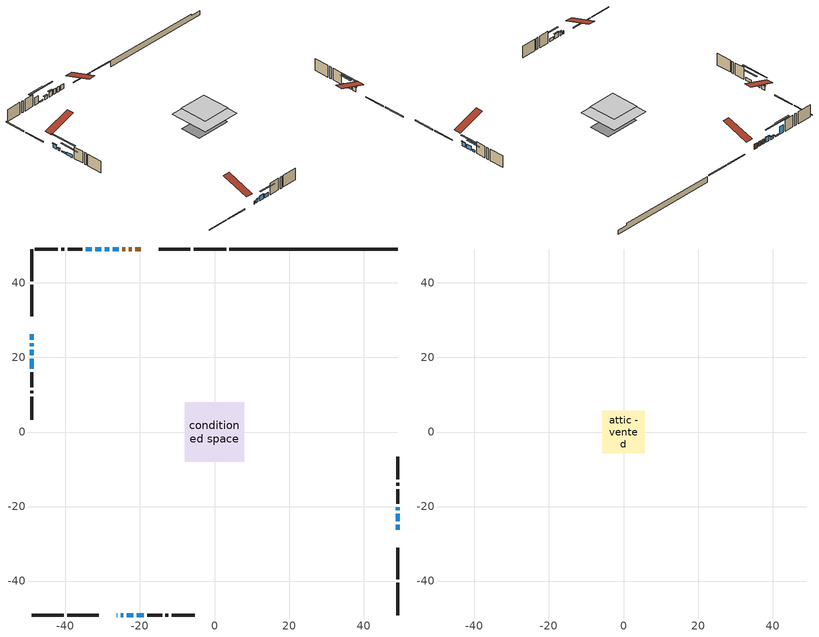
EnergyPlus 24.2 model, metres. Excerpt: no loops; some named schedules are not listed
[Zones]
conditioned space
 floor outside (Floor1 construction): -2.44,-2.44 -2.44,2.44 2.44,2.44 2.44,-2.44 z0.89
 floor adiabatic (AdiabaticFloorConstruction): -8.03,-8.03 -8.03,8.03 8.03,8.03 8.03,-8.03 z3.33
 floor foundation (Slab1 construction): -7.07,-4.21 -7.07,4.21 7.07,4.21 7.07,-4.21 z-1.55
 wall outside (RimJoist1 construction): 3.09,49.13 -5.56,49.13 / -49.13,-49.13 -40.48,-49.13 / -49.13,49.13 -49.13,40.48 / 49.13,-49.13 49.13,-40.48 z0.89:1.19
 wall outside (RimJoist2 construction): -6.49,49.13 -14.95,49.13 / -39.55,-49.13 -31.09,-49.13 / -49.13,39.55 -49.13,31.09 / 49.13,-39.55 49.13,-31.09 z0.89:1.19
 wall outside (AdiabaticWallConstruction 1): -19.77,49.13 -21.3,49.13 / -22.23,49.13 -23.07,49.13 / -23.99,49.13 -24.83,49.13 z0.89:2.92
 wall outside (AdiabaticWallConstruction): -26.27,-49.13 -26.06,-49.13 z0.89:2.11; 49.13,-26.27 49.13,-24.9 / 49.13,-23.97 49.13,-21.99 z0.89:2.62; -25.75,49.13 -27.28,49.13 z0.89:2.92; -28.21,49.13 -29.53,49.13 / -49.13,19.63 -49.13,16.98 z0.89:2.01; -25.14,-49.13 -24.47,-49.13 / -20.84,-49.13 -19.01,-49.13 z0.89:2.26; -23.55,-49.13 -21.77,-49.13 z0.89:2.77; -49.13,26.27 -49.13,24.75 z0.89:2.52; -49.13,23.82 -49.13,23 / 49.13,-21.06 49.13,-20.25 z0.89:1.86; -30.45,49.13 -31.98,49.13 / -49.13,22.08 -49.13,20.55 z0.89:1.4; -32.91,49.13 -34.54,49.13 z0.89:4.09
 wall outside (Wall1 construction): -35.46,49.13 -39.46,49.13 / -18.08,-49.13 -14.08,-49.13 / -49.13,16.06 -49.13,12.06 / 49.13,-19.32 49.13,-15.32 z0.89:5.77
 wall outside (Wall2 construction): -40.39,49.13 -41.14,49.13 / -13.16,-49.13 -12.4,-49.13 / -49.13,11.13 -49.13,10.38 / 49.13,-14.39 49.13,-13.64 z0.89:5.77
 wall outside (Wall3 construction): -42.07,49.13 -48.2,49.13 / -11.47,-49.13 -5.35,-49.13 / -49.13,9.45 -49.13,3.32 / 49.13,-12.71 49.13,-6.58 z0.89:5.77
 wall foundation (FoundationWall1 construction): 4.02,49.13,-1.55 4.02,49.13,0.89 44.62,49.13,0.89 44.62,49.13,0.17 49.13,49.13,0.17 49.13,49.13,-1.55
 window (WindowConstruction 12): -26.27,-49.13 -26.07,-49.13 z0.89:2.11
 window (WindowConstruction 5): 49.13,-26.27 49.13,-24.9 z0.89:2.62
 window (WindowConstruction 6): -25.75,49.13 -27.28,49.13 z0.89:2.92
 window (WindowConstruction 7): -28.21,49.13 -29.53,49.13 z0.89:2.01
 window (WindowConstruction 8): -25.14,-49.13 -24.48,-49.13 z0.89:2.26
 window (WindowConstruction 9): -23.55,-49.13 -21.77,-49.13 z0.89:2.77
 window (WindowConstruction 10): -49.13,26.27 -49.13,24.75 z0.89:2.51
 window (WindowConstruction 11): -49.13,23.82 -49.13,23 z0.89:1.86
 window (WindowConstruction 13): -30.46,49.13 -31.98,49.13 z0.89:1.4
 window (WindowConstruction 14): -49.13,22.08 -49.13,20.55 z0.89:1.4
 window (WindowConstruction): 49.13,-23.97 49.13,-21.99 z0.89:2.62
 window (WindowConstruction 1): 49.13,-21.06 49.13,-20.25 z0.89:1.86
 window (WindowConstruction 2): -32.91,49.13 -34.53,49.13 z0.89:4.09
 window (WindowConstruction 3): -20.84,-49.13 -19.01,-49.13 z0.89:2.26
 window (WindowConstruction 4): -49.13,19.62 -49.13,16.99 z0.89:2.01
 door (Door): -19.77,49.13 -21.3,49.13 z0.89:2.92
 door (Door 1): -22.23,49.13 -23.06,49.13 z0.89:2.92
 door (Door 2): -23.99,49.13 -24.82,49.13 z0.89:2.92
 ceiling adiabatic (AdiabaticFloorConstruction): 8.03,-8.03 8.03,8.03 -8.03,8.03 -8.03,-8.03 z3.33
attic - vented
 floor to conditioned space (Floor2 construction Reversed): -5.77,-5.77 -5.77,5.77 5.77,5.77 5.77,-5.77 z5.77
 roof outside (Roof1 construction): -18.84,49.13,5.77 -18.84,37.89,9.51 -15.88,37.89,9.51 -15.88,49.13,5.77; -27.2,-49.13,5.77 -27.2,-37.89,9.51 -30.16,-37.89,9.51 -30.16,-49.13,5.77; -49.13,27.2,5.77 -37.89,27.2,9.51 -37.89,30.16,9.51 -49.13,30.16,5.77; 49.13,-27.2,5.77 37.89,-27.2,9.51 37.89,-30.16,9.51 49.13,-30.16,5.77
shading: 49.13,-24.7 49.13,-26.47 49.54,-26.47 49.54,-24.7 z2.82; -27.48,49.13 -25.55,49.13 -25.55,49.54 -27.48,49.54 z3.12; -29.73,49.13 -28.01,49.13 -28.01,49.54 -29.73,49.54 z2.21; -24.27,-49.13 -25.34,-49.13 -25.34,-49.54 -24.27,-49.54 z2.46; -21.57,-49.13 -23.75,-49.13 -23.75,-49.54 -21.57,-49.54 z2.97; -49.13,24.55 -49.13,26.47 -49.54,26.47 -49.54,24.55 z2.72; -49.13,22.8 -49.13,24.02 -49.54,24.02 -49.54,22.8 z2.06; -37.06,49.13 -25.37,49.13 -25.37,49.54 -37.06,49.54 z6.48; -49.13,15.47 -49.13,27.16 -49.54,27.16 -49.54,15.47 z6.48; 49.13,-19.35 49.13,-26.61 49.54,-26.61 49.54,-19.35 z5.26; 49.13,-17.61 49.13,-23.7 49.54,-23.7 49.54,-17.61 z4.5; -37.17,49.13 -30.27,49.13 -30.27,49.54 -37.17,49.54 z6.73; -16.37,-49.13 -23.48,-49.13 -23.48,-49.54 -16.37,-49.54 z4.9; -49.13,14.35 -49.13,22.26 -49.54,22.26 -49.54,14.35 z4.65
[Building]
Building 1: Terrain=Suburbs
[Site:Location]
Toronto City Centre_ON: Latitude {deg}=43.63; Longitude {deg}=-79.39; Time Zone {hr}=-5; Elevation {m}=77; Keep Site Location Information=Yes
[Site:GroundTemperature:Shallow]
5.01852, 3.26908, 3.12898, 3.95918, 7.29196, 10.6092, 13.4851, 15.3069, 15.4617, 13.9799, 11.1774, 7.9619
[Site:WaterMainsTemperature]
Calculation Method=Schedule; Temperature Schedule=mains temperature schedule
[Material] Roughness=Rough; Thermal Absorptance=0.9
Name | Thickness {m} | Conductivity {W/m-K} | Density {kg/m3} | Specific Heat {J/kg-K} | Solar Absorptance | Visible Absorptance
asphalt or fiberglass shingles | 0.00635 | 0.162714 | 1121.4 | 1465.45 | 0.4 | 0.4
ceiling loosefill ins | 0.169333 | 0.0480833 | 16.02 | 1046.75 | 0.7 | 0.7
ceiling stud and cavity | 0.1397 | 1.10185 | 65.682 | 1177.47 | 0.7 | 0.7
concrete 4.0 in. | 0.1016 | 1.803125 | 2242.8 | 837.4 | 0.7 | 0.7
concrete 8.0 in. | 0.2032 | 1.803125 | 2242.8 | 837.4 | 0.7 | 0.7
door material | 0.04445 | 0.0451087 | 512.64 | 1214.23 | 0.7 | 0.7
door material 1 | 0.04445 | 0.053851 | 512.64 | 1214.23 | 0.7 | 0.7
door material 2 | 0.04445 | 0.188738 | 512.64 | 1214.23 | 0.7 | 0.7
exterior vertical ins | 0.0164049 | 0.029427 | 32.04 | 1214.23 | 0.7 | 0.7
floor covering | 0.0127 | 0.0433444 | 54.468 | 1339.84 | 0.6 | 0.6
floor rigid ins; rim joist rigid ins | 0.051816 | 0.029427 | 32.04 | 1214.23 | 0.7 | 0.7
floor rigid ins 1; wall rigid ins | 0.512978 | 0.029427 | 32.04 | 1214.23 | 0.7 | 0.7
floor stud and cavity | 0.1397 | 0.105897 | 92.3553 | 1139.71 | 0.7 | 0.7
floor stud and cavity 1 | 0.1397 | 1.75129 | 37.0049 | 1207.88 | 0.7 | 0.7
furniture material conditioned space 1 | 0.1524 | 0.115458 | 640.8 | 1214.23 | 0.6 | 0.6
gypsum board | 0.0127 | 0.160291 | 801 | 837.4 | 0.6 | 0.6
gypsum board 1 | 0.0127 | 0.160291 | 801 | 837.4 | 0.7 | 0.7
osb sheathing 0.5 in. | 0.0127 | 0.115458 | 512.64 | 1214.23 | 0.7 | 0.7
osb sheathing 0.75 in. | 0.01905 | 0.115458 | 512.64 | 1214.23 | 0.7 | 0.7
osb sheathing 2.0 in. | 0.0508 | 0.115458 | 512.64 | 1214.23 | 0.7 | 0.7
rim joist stud and cavity | 0.0508 | 0.265703 | 125.044 | 1163.47 | 0.6 | 0.6
rim joist stud and cavity 1 | 0.0508 | 0.308293 | 125.044 | 1163.47 | 0.6 | 0.6
slab rigid ins | 0.00124462 | 0.029427 | 32.04 | 1214.23 | 0.7 | 0.7
wall stud and cavity | 0.1397 | 0.0819611 | 139.0536 | 1170.24 | 0.7 | 0.7
wall stud and cavity 1 | 0.1397 | 0.111431 | 139.0536 | 1170.24 | 0.7 | 0.7
wall stud and cavity 2 | 0.1397 | 0.0816238 | 139.0536 | 1170.24 | 0.7 | 0.7
wall stud and cavity 3 | 0.0889 | 0.380278 | 52.3479 | 1209.89 | 0.7 | 0.7
wall stud and cavity 4 | 0.0889 | 0.391764 | 83.0341 | 1211.67 | 0.7 | 0.7
wood siding | 0.0254 | 0.102417 | 544.68 | 1172.36 | 0.4 | 0.4
wood siding 1; wood siding 2; wood siding 3 | 0.0254 | 0.102417 | 544.68 | 1172.36 | 0.7 | 0.7
[WindowMaterial:SimpleGlazingSystem]
Name | U-Factor {W/m2-K} | Solar Heat Gain Coefficient
WindowMaterial | 2.88613 | 0.7
WindowMaterial 1 | 2.95483 | 0.63
WindowMaterial 10 | 3.026374 | 0.54
WindowMaterial 11 | 3.00253 | 0.58
WindowMaterial 2 | 2.91963 | 0.67
WindowMaterial 3 | 2.46198 | 0.61
WindowMaterial 4 | 2.921331 | 0.67
WindowMaterial 5 | 2.90032 | 0.68
WindowMaterial 6 | 2.98606 | 0.58
WindowMaterial 7 | 2.51308 | 0.59
WindowMaterial 8 | 2.370565 | 0.65
WindowMaterial 9 | 2.898619 | 0.69
[Construction]
AdiabaticFloorConstruction: floor stud and cavity 1, floor rigid ins 1, osb sheathing 0.75 in., floor covering
AdiabaticWallConstruction: wood siding 2, wall rigid ins, wall stud and cavity 3, gypsum board
AdiabaticWallConstruction 1: wood siding 3, wall rigid ins, wall stud and cavity 3, gypsum board
Door: door material
Door 1: door material 1
Door 2: door material 2
Floor1 construction: floor stud and cavity, floor rigid ins, osb sheathing 0.75 in., floor covering
Floor2 construction Reversed: gypsum board, ceiling stud and cavity, ceiling loosefill ins
FoundationWall1 construction: concrete 8.0 in., gypsum board 1
furniture construction conditioned space 1: furniture material conditioned space 1
PartitionWallConstruction: gypsum board, wall stud and cavity 4, gypsum board
RimJoist1 construction: wood siding 1, rim joist rigid ins, osb sheathing 2.0 in., rim joist stud and cavity
RimJoist2 construction: wood siding 1, rim joist rigid ins, osb sheathing 2.0 in., rim joist stud and cavity 1
Roof1 construction: asphalt or fiberglass shingles
Slab1 construction: slab rigid ins, concrete 4.0 in.
Wall1 construction: wood siding, osb sheathing 0.5 in., wall stud and cavity, gypsum board
Wall2 construction: wood siding, osb sheathing 0.5 in., wall stud and cavity 1, gypsum board
Wall3 construction: wood siding, osb sheathing 0.5 in., wall stud and cavity 2, gypsum board
WindowConstruction: WindowMaterial
WindowConstruction 1; WindowConstruction 11: WindowMaterial 1
WindowConstruction 10: WindowMaterial 9
WindowConstruction 12: WindowMaterial 10
WindowConstruction 13; WindowConstruction 14: WindowMaterial 11
WindowConstruction 2: WindowMaterial 2
WindowConstruction 3: WindowMaterial 3
WindowConstruction 4; WindowConstruction 7: WindowMaterial 4
WindowConstruction 5: WindowMaterial 5
WindowConstruction 6: WindowMaterial 6
WindowConstruction 8: WindowMaterial 7
WindowConstruction 9: WindowMaterial 8
[Zone] Multiplier=1; Part of Total Floor Area=Yes
Name | Volume {m3}
attic - vented | 80.8765
conditioned space | 974.8
[Space]
Name | Zone | Volume {m3}
attic - vented 1 | attic - vented | 80.8765
conditioned space 1 | conditioned space | 974.8
[ZoneInfiltration:EffectiveLeakageArea]
infil attic - vented 1: Zone or Space=attic - vented 1; Schedule=Always On Discrete; Effective Air Leakage Area {cm2}=5601.68; Stack Coefficient=0.000260408; Wind Coefficient=1.0903e-05
[ZoneMixing]
whole house fan mix: Zone or Space=attic - vented; Schedule=Always On Continuous; Design Flow Rate Calculation Method=Flow/Zone; Design Flow Rate {m3/s}=0; Source Zone or Space=conditioned space
[SurfaceProperty:ExposedFoundationPerimeter]
Slab1: Exposed Perimeter Calculation Method=TotalExposedPerimeter; Total Exposed Perimeter {m}=45.11
[InternalMass] Zone or ZoneList=conditioned space; Space or SpaceList=conditioned space 1
Name | Construction | Surface Area {m2}
furniture mass conditioned space 1 | furniture construction conditioned space 1 | 160.22
partition wall mass | PartitionWallConstruction | 400.551
[Lights]
interior lighting: Zone or ZoneList or Space or SpaceList=conditioned space 1; Schedule=interior lighting schedule; Design Level Calculation Method=LightingLevel; Lighting Level {W}=343.2; Return Air Fraction=0; Fraction Radiant=0.6; Fraction Visible=0.2; Fraction Replaceable=1
[People]
occupants: Zone or ZoneList or Space or SpaceList=conditioned space 1; Number of People Schedule=occupants schedule; Number of People Calculation Method=People; Number of People=3; Fraction Radiant=0.314171; Sensible Heat Fraction=0.56303; Activity Level Schedule=occupants activity schedule; Carbon Dioxide Generation Rate {m3/s-W}=0; Enable ASHRAE 55 Comfort Warnings=No; Mean Radiant Temperature Calculation Type=EnclosureAveraged
[ElectricEquipment] Zone or ZoneList or Space or SpaceList=conditioned space 1; Design Level Calculation Method=EquipmentLevel
Name | Schedule | Design Level {W} | Fraction Latent | Fraction Radiant | Fraction Lost
clothes dryer | clothes dryer schedule | 140.772 | 0.015 | 0.081 | 0.85
clothes washer | clothes washer schedule | 32.1985 | 0.03 | 0.162 | 0.7
cooking range | cooking range schedule | 215.147 | 0.08 | 0.432 | 0.2
dishwasher | dishwasher schedule | 66.8632 | 0.3 | 0.18 | 0.4
fridge | fridge schedule | 72.9452 | 0 | 0.6 | 0
mech vent bath fan 0 | mech vent bath fan 0 schedule | 50.2 | 0 | 0 | 1
mech vent bath fan 1 | mech vent bath fan 1 schedule | 50.2 | 0 | 0 | 1
mech vent house fan | mech vent house fan schedule | 0 | 0 | 0 | 1
mech vent house fan cfis | mech vent house fan cfis schedule | 0 | 0 | 0 | 0
mech vent range fan 0 | mech vent range fan 0 schedule | 57 | 0 | 0 | 1
misc plug loads | misc plug loads schedule | 494.7 | 0.045 | 0.513 | 0.1
whole house fan | Always On Discrete | 0 | 0 | 0 | 1
[OtherEquipment] Zone or ZoneList or Space or SpaceList=conditioned space 1; Design Level Calculation Method=EquipmentLevel
Name | Fuel Type | Schedule | Design Level {W} | Fraction Latent | Fraction Radiant | Fraction Lost
clothes dryer 1 | Electricity | clothes dryer schedule | 0 | 0.015 | 0.081 | 0.85
cooking range 1 | Electricity | cooking range schedule | 0 | 0.08 | 0.432 | 0.2
general water use latent | None | general water use schedule | 62.594 | 1 | 0 | 0
general water use sensible | None | general water use schedule | -61.6891 | 0 | 0.6 | 0
mech vent house fan latent load | None | Always On Discrete | 0 | 1 | 0 | 0
mech vent house fan sensible load | None | Always On Discrete | 0 | 0 | 0 | 0
water heater energy adjustment1 | NaturalGas | Always On Discrete | 0.01 | 0 | 0 | 1
[ZoneInfiltration:DesignFlowRate] Zone or ZoneList or Space or SpaceList=conditioned space 1; Schedule=Always On Discrete; Design Flow Rate Calculation Method=Flow/Zone; Design Flow Rate {m3/s}=0
infil flow; natural vent flow; whole house fan flow
[AvailabilityManager:Scheduled]
central ac and furnace airloop Availability Manager: Schedule=Always On Discrete
[Foundation:Kiva]
Foundation Kiva 1: Initial Indoor Air Temperature {C}=18; Wall Height Above Grade {m}=0.889986; Wall Depth Below Slab {m}=0.2032; Custom Block Material Name 1=exterior vertical ins; Custom Block Depth 1 {m}=2.43998; Custom Block X Position 1 {m}=0.2159; Custom Block Z Position 1 {m}=0
[Foundation:Kiva:Settings]
Soil Conductivity {W/m-K}=0.849921; Soil Density {kg/m3}=1842.3; Soil Specific Heat {J/kg-K}=418.7; Ground Solar Absorptivity=0.9; Ground Thermal Absorptivity=0.9; Ground Surface Roughness {m}=0.03; Far-Field Width {m}=40; Deep-Ground Boundary Condition=ZeroFlux; Deep-Ground Depth {m}=40; Minimum Cell Dimension {m}=0.2; Maximum Cell Growth Coefficient=3; Simulation Timestep=Timestep
[Exterior:Lights]
exterior lighting: Schedule=exterior lighting schedule; Design Level {W}=75.6
[EnergyManagementSystem:GlobalVariable]
central_ac_and_furnace_airloop_Fan_RTF
infil_program_Qfan
infil_program_Qinf
natural_vent_program_Qnv
natural_vent_program_Qwhf
[EnergyManagementSystem:Sensor]
Name | Output:Variable or Output:Meter Index Key | Output:Variable or Output:Meter
airflow_gain | infil flow | Infiltration Sensible Heat Gain Energy
airflow_gain_1 | natural vent flow | Infiltration Sensible Heat Gain Energy
airflow_gain_2 | whole house fan flow | Infiltration Sensible Heat Gain Energy
airflow_loss | infil flow | Infiltration Sensible Heat Loss Energy
airflow_loss_1 | natural vent flow | Infiltration Sensible Heat Loss Energy
airflow_loss_2 | whole house fan flow | Infiltration Sensible Heat Loss Energy
clg_load_cond |  | Cooling:EnergyTransfer:Zone:CONDITIONED SPACE
clg_sp_s; clg_sp_s_1 | cooling setpoint | Schedule Value
clothes_dryer_exhaust_0_sch_s | clothes dryer exhaust 0 schedule | Schedule Value
cool_season | cooling season schedule | Schedule Value
htg_load_cond |  | Heating:EnergyTransfer:Zone:CONDITIONED SPACE
htg_sp_s; htg_sp_s_1 | heating setpoint | Schedule Value
ig_ee_conv | clothes dryer | Electric Equipment Convective Heating Energy
ig_ee_conv_2 | cooking range | Electric Equipment Convective Heating Energy
ig_ee_conv_4 | fridge | Electric Equipment Convective Heating Energy
ig_ee_conv_5 | misc plug loads | Electric Equipment Convective Heating Energy
ig_ee_conv_6 | whole house fan | Electric Equipment Convective Heating Energy
ig_ee_rad | clothes dryer | Electric Equipment Radiant Heating Energy
ig_ee_rad_2 | cooking range | Electric Equipment Radiant Heating Energy
ig_ee_rad_4 | fridge | Electric Equipment Radiant Heating Energy
ig_ee_rad_5 | misc plug loads | Electric Equipment Radiant Heating Energy
ig_ee_rad_6 | whole house fan | Electric Equipment Radiant Heating Energy
ig_lgt_conv | interior lighting | Lights Convective Heating Energy
ig_lgt_rad | interior lighting | Lights Radiant Heating Energy
ig_lgt_vis | interior lighting | Lights Visible Radiation Heating Energy
ig_oe_conv | clothes dryer 1 | Other Equipment Convective Heating Energy
ig_oe_conv_1 | cooking range 1 | Other Equipment Convective Heating Energy
ig_oe_conv_2 | general water use latent | Other Equipment Convective Heating Energy
ig_oe_conv_3 | general water use sensible | Other Equipment Convective Heating Energy
ig_oe_conv_4 | water heater energy adjustment1 | Other Equipment Convective Heating Energy
ig_oe_rad | clothes dryer 1 | Other Equipment Radiant Heating Energy
ig_oe_rad_1 | cooking range 1 | Other Equipment Radiant Heating Energy
ig_oe_rad_2 | general water use latent | Other Equipment Radiant Heating Energy
ig_oe_rad_3 | general water use sensible | Other Equipment Radiant Heating Energy
ig_oe_rad_4 | water heater energy adjustment1 | Other Equipment Radiant Heating Energy
ig_ppl_conv | occupants | People Convective Heating Energy
ig_ppl_rad | occupants | People Radiant Heating Energy
im_conv | furniture mass conditioned space 1 | Surface Inside Face Convection Heat Gain Energy
im_conv_1 | partition wall mass | Surface Inside Face Convection Heat Gain Energy
im_ig | furniture mass conditioned space 1 | Surface Inside Face Internal Gains Radiation Heat Gain Energy
im_ig_1 | partition wall mass | Surface Inside Face Internal Gains Radiation Heat Gain Energy
im_lgt | furniture mass conditioned space 1 | Surface Inside Face Lights Radiation Heat Gain Energy
im_lgt_1 | partition wall mass | Surface Inside Face Lights Radiation Heat Gain Energy
im_sol | furniture mass conditioned space 1 | Surface Inside Face Solar Radiation Heat Gain Energy
im_sol_1 | partition wall mass | Surface Inside Face Solar Radiation Heat Gain Energy
im_surf | furniture mass conditioned space 1 | Surface Inside Face Net Surface Thermal Radiation Heat Gain Energy
im_surf_1 | partition wall mass | Surface Inside Face Net Surface Thermal Radiation Heat Gain Energy
mech_vent_bath_fan_0_sch_s | mech vent bath fan 0 schedule | Schedule Value
mech_vent_bath_fan_1_sch_s | mech vent bath fan 1 schedule | Schedule Value
mech_vent_range_fan_0_sch_s | mech vent range fan 0 schedule | Schedule Value
mv_conv | mech vent bath fan 0 | Electric Equipment Convective Heating Energy
mv_conv_1 | mech vent bath fan 1 | Electric Equipment Convective Heating Energy
mv_conv_2 | mech vent house fan | Electric Equipment Convective Heating Energy
mv_conv_3 | mech vent house fan cfis | Electric Equipment Convective Heating Energy
mv_conv_4 | mech vent range fan 0 | Electric Equipment Convective Heating Energy
mv_conv_5 | mech vent house fan latent load | Other Equipment Convective Heating Energy
mv_conv_6 | mech vent house fan sensible load | Other Equipment Convective Heating Energy
mv_rad | mech vent bath fan 0 | Electric Equipment Radiant Heating Energy
mv_rad_1 | mech vent bath fan 1 | Electric Equipment Radiant Heating Energy
mv_rad_2 | mech vent house fan | Electric Equipment Radiant Heating Energy
mv_rad_3 | mech vent house fan cfis | Electric Equipment Radiant Heating Energy
mv_rad_4 | mech vent range fan 0 | Electric Equipment Radiant Heating Energy
mv_rad_5 | mech vent house fan latent load | Other Equipment Radiant Heating Energy
mv_rad_6 | mech vent house fan sensible load | Other Equipment Radiant Heating Energy
natural_vent_s | natural vent schedule | Schedule Value
out_pb_s |  | Site Outdoor Air Barometric Pressure
out_wt_s |  | Site Outdoor Air Humidity Ratio
site_vw_s |  | Site Wind Speed
ss_back_out | Window1 | Surface Window Shortwave from Zone Back Out Window Heat Transfer Rate
ss_back_out_1 | Window10 | Surface Window Shortwave from Zone Back Out Window Heat Transfer Rate
ss_back_out_10 | Window2 | Surface Window Shortwave from Zone Back Out Window Heat Transfer Rate
ss_back_out_11 | Window3 | Surface Window Shortwave from Zone Back Out Window Heat Transfer Rate
ss_back_out_12 | Window4 | Surface Window Shortwave from Zone Back Out Window Heat Transfer Rate
ss_back_out_13 | Window6 | Surface Window Shortwave from Zone Back Out Window Heat Transfer Rate
ss_back_out_14 | Window8 | Surface Window Shortwave from Zone Back Out Window Heat Transfer Rate
ss_back_out_2 | Window11 | Surface Window Shortwave from Zone Back Out Window Heat Transfer Rate
ss_back_out_3 | Window12 | Surface Window Shortwave from Zone Back Out Window Heat Transfer Rate
ss_back_out_4 | Window13 | Surface Window Shortwave from Zone Back Out Window Heat Transfer Rate
ss_back_out_5 | Window14 | Surface Window Shortwave from Zone Back Out Window Heat Transfer Rate
ss_back_out_6 | Window15 | Surface Window Shortwave from Zone Back Out Window Heat Transfer Rate
ss_back_out_7 | Window16 | Surface Window Shortwave from Zone Back Out Window Heat Transfer Rate
ss_back_out_8 | Window17 | Surface Window Shortwave from Zone Back Out Window Heat Transfer Rate
ss_back_out_9 | Window19 | Surface Window Shortwave from Zone Back Out Window Heat Transfer Rate
ss_conv | Door1 | Surface Inside Face Convection Heat Gain Energy
ss_conv_1 | Door2 | Surface Inside Face Convection Heat Gain Energy
ss_conv_10 | Window16 | Surface Inside Face Convection Heat Gain Energy
ss_conv_11 | Window17 | Surface Inside Face Convection Heat Gain Energy
ss_conv_12 | Window19 | Surface Inside Face Convection Heat Gain Energy
ss_conv_13 | Window2 | Surface Inside Face Convection Heat Gain Energy
ss_conv_14 | Window3 | Surface Inside Face Convection Heat Gain Energy
ss_conv_15 | Window4 | Surface Inside Face Convection Heat Gain Energy
ss_conv_16 | Window6 | Surface Inside Face Convection Heat Gain Energy
ss_conv_17 | Window8 | Surface Inside Face Convection Heat Gain Energy
ss_conv_2 | Door3 | Surface Inside Face Convection Heat Gain Energy
ss_conv_3 | Window1 | Surface Inside Face Convection Heat Gain Energy
ss_conv_4 | Window10 | Surface Inside Face Convection Heat Gain Energy
ss_conv_5 | Window11 | Surface Inside Face Convection Heat Gain Energy
ss_conv_6 | Window12 | Surface Inside Face Convection Heat Gain Energy
ss_conv_7 | Window13 | Surface Inside Face Convection Heat Gain Energy
ss_conv_8 | Window14 | Surface Inside Face Convection Heat Gain Energy
ss_conv_9 | Window15 | Surface Inside Face Convection Heat Gain Energy
ss_ig | Door1 | Surface Inside Face Internal Gains Radiation Heat Gain Energy
ss_ig_1 | Door2 | Surface Inside Face Internal Gains Radiation Heat Gain Energy
ss_ig_10 | Window16 | Surface Inside Face Internal Gains Radiation Heat Gain Energy
ss_ig_11 | Window17 | Surface Inside Face Internal Gains Radiation Heat Gain Energy
ss_ig_12 | Window19 | Surface Inside Face Internal Gains Radiation Heat Gain Energy
ss_ig_13 | Window2 | Surface Inside Face Internal Gains Radiation Heat Gain Energy
ss_ig_14 | Window3 | Surface Inside Face Internal Gains Radiation Heat Gain Energy
ss_ig_15 | Window4 | Surface Inside Face Internal Gains Radiation Heat Gain Energy
ss_ig_16 | Window6 | Surface Inside Face Internal Gains Radiation Heat Gain Energy
ss_ig_17 | Window8 | Surface Inside Face Internal Gains Radiation Heat Gain Energy
ss_ig_2 | Door3 | Surface Inside Face Internal Gains Radiation Heat Gain Energy
ss_ig_3 | Window1 | Surface Inside Face Internal Gains Radiation Heat Gain Energy
ss_ig_4 | Window10 | Surface Inside Face Internal Gains Radiation Heat Gain Energy
ss_ig_5 | Window11 | Surface Inside Face Internal Gains Radiation Heat Gain Energy
ss_ig_6 | Window12 | Surface Inside Face Internal Gains Radiation Heat Gain Energy
ss_ig_7 | Window13 | Surface Inside Face Internal Gains Radiation Heat Gain Energy
ss_ig_8 | Window14 | Surface Inside Face Internal Gains Radiation Heat Gain Energy
ss_ig_9 | Window15 | Surface Inside Face Internal Gains Radiation Heat Gain Energy
ss_lgt | Door1 | Surface Inside Face Lights Radiation Heat Gain Energy
ss_lgt_1 | Door2 | Surface Inside Face Lights Radiation Heat Gain Energy
ss_lgt_2 | Door3 | Surface Inside Face Lights Radiation Heat Gain Energy
